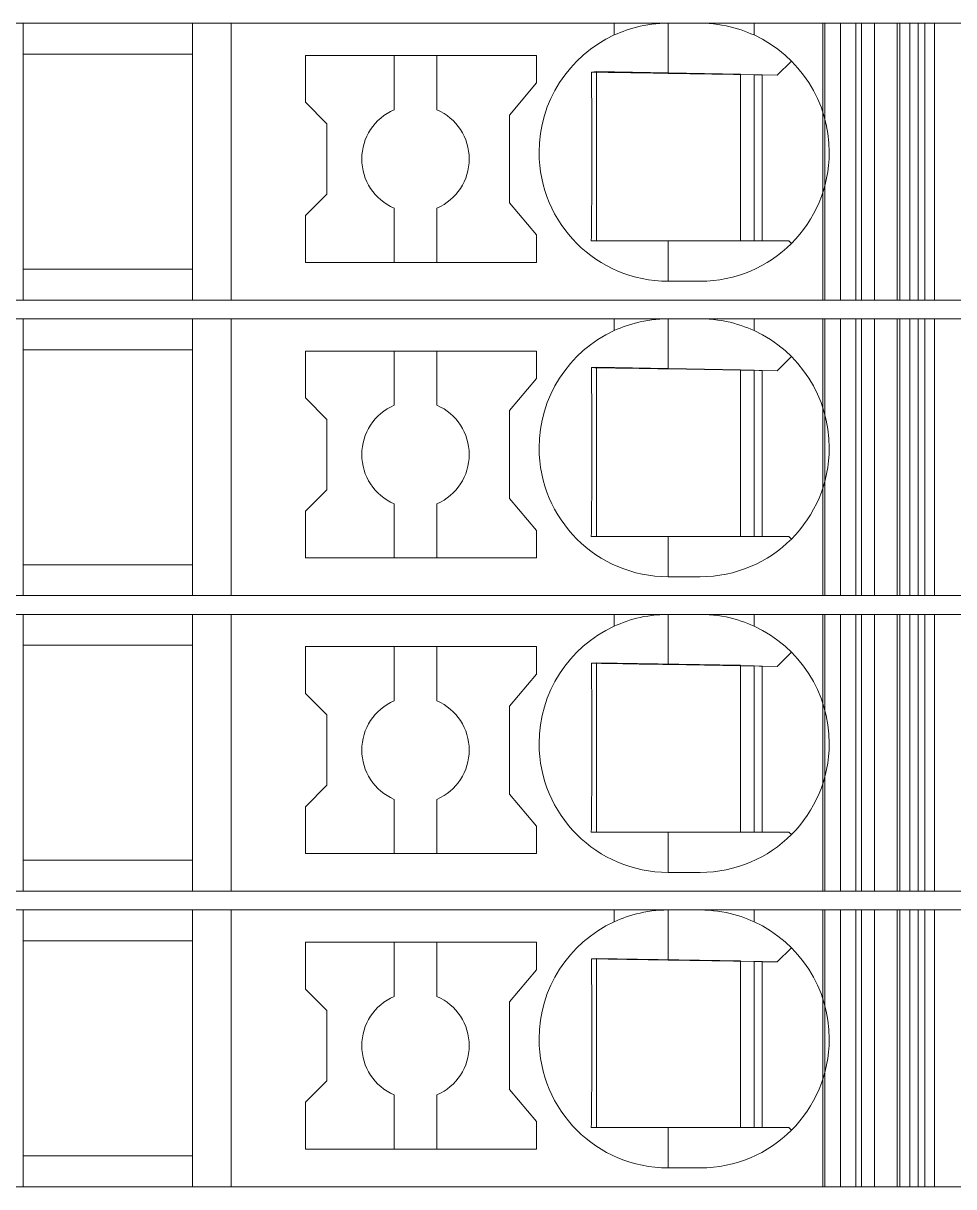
# Model space of a CAD drawing. Header units: millimetres. Extents: x 0 to 2100, y 0 to 1485.
# Drawn here: x 1258.05 to 1275.37, y 348.85 to 370.5 of the extents above; entities that cross this region are included whole.
import ezdxf
from ezdxf.enums import TextEntityAlignment as Align

# ---------------------------------------------------------------- set-up
doc = ezdxf.new("R2010")
doc.units = ezdxf.units.MM
for name, color, linetype, lineweight in [('EPLAN309', 5, 'Continuous', 5), ('EPLAN493', 5, 'Continuous', 5), ('MAIN-1', 7, 'Continuous', 5), ('MAIN-2', 7, 'Continuous', 5)]:
    doc.layers.add(name, color=color, linetype=linetype, lineweight=lineweight)
doc.styles.add('Tahoma', font='')
doc.styles.get('Tahoma').set_extended_font_data('Tahoma')

# ---------------------------------------------------------------- blocks, each defined once
blk = doc.blocks.new('EPLSYM_LibrarySPECIAL_Symbol12_Variant0_Placement8_78')
at = {"layer": 'EPLAN309', "lineweight": 13, "ltscale": 20}
blk.add_lwpolyline([(0, -5.15), (68.15, -5.15), (68.15, 0), (0, 0)], close=True, dxfattribs=at)
at = {"layer": 'EPLAN493', "color": 5, "style": 'Tahoma'}
blk.add_attdef('17_20450', text='', height=2.93475, dxfattribs=at).set_placement((0, -27.293475), align=Align.MIDDLE_RIGHT)
blk = doc.blocks.new('EPLSYM_LibrarySPECIAL_Symbol12_Variant0_Placement8_79')
at = {"layer": 'EPLAN309', "lineweight": 13, "ltscale": 20}
blk.add_lwpolyline([(0, -5.15), (68.15, -5.15), (68.15, 0), (0, 0)], close=True, dxfattribs=at)
at = {"layer": 'EPLAN493', "color": 5, "style": 'Tahoma'}
blk.add_attdef('17_20450', text='', height=2.93475, dxfattribs=at).set_placement((0, -27.293475), align=Align.MIDDLE_RIGHT)
blk = doc.blocks.new('EPLSYM_LibrarySPECIAL_Symbol12_Variant0_Placement8_80')
at = {"layer": 'EPLAN309', "lineweight": 13, "ltscale": 20}
blk.add_lwpolyline([(0, -5.15), (68.15, -5.15), (68.15, 0), (0, 0)], close=True, dxfattribs=at)
at = {"layer": 'EPLAN493', "color": 5, "style": 'Tahoma'}
blk.add_attdef('17_20450', text='', height=2.93475, dxfattribs=at).set_placement((0, -27.293475), align=Align.MIDDLE_RIGHT)
blk = doc.blocks.new('EPLSYM_LibrarySPECIAL_Symbol12_Variant0_Placement8_81')
at = {"layer": 'EPLAN309', "lineweight": 13, "ltscale": 20}
blk.add_lwpolyline([(0, -5.15), (68.15, -5.15), (68.15, 0), (0, 0)], close=True, dxfattribs=at)
at = {"layer": 'EPLAN493', "color": 5, "style": 'Tahoma'}
blk.add_attdef('17_20450', text='', height=2.93475, dxfattribs=at).set_placement((0, -27.293475), align=Align.MIDDLE_RIGHT)

msp = doc.modelspace()

# ---------------------------------------------------------------- linework, layer by layer
at = {"layer": 'MAIN-1'}
for p, q in [((1258.05, 370.5), (1261.2, 370.5)), ((1258.05, 370.5), (1258.05, 365.35)), ((1261.919, 370.5), (1261.2, 370.5)), ((1261.2, 365.35), (1261.2, 370.5)), ((1269.05, 370.5), (1261.919, 370.5)), ((1261.919, 370.5), (1261.919, 365.35)), ((1269.05, 370.5), (1270.05, 370.5)), ((1269.05, 370.282), (1269.05, 370.5)), ((1269.531, 370.443), (1269.463, 370.427)), ((1269.601, 370.458), (1269.531, 370.443)), ((1269.673, 370.47), (1269.601, 370.458)), ((1269.746, 370.481), (1269.673, 370.47)), ((1269.821, 370.489), (1269.746, 370.481)), ((1269.897, 370.495), (1269.821, 370.489)), ((1269.973, 370.499), (1269.897, 370.495)), ((1270.05, 370.5), (1269.973, 370.499)), ((1270.05, 369.568), (1270.05, 370.5)), ((1270.05, 370.5), (1270.65, 370.5)), ((1270.65, 370.5), (1270.732, 370.499)), ((1271.65, 370.5), (1270.65, 370.5)), ((1270.732, 370.499), (1270.814, 370.494)), ((1270.814, 370.494), (1270.896, 370.487)), ((1270.896, 370.487), (1270.975, 370.478)), ((1270.975, 370.478), (1271.053, 370.466)), ((1271.053, 370.466), (1271.13, 370.452)), ((1271.13, 370.452), (1271.204, 370.435)), ((1271.204, 370.435), (1271.275, 370.417)), ((1271.65, 370.5), (1274.704, 370.5)), ((1271.65, 370.282), (1271.65, 370.5)), ((1274.832, 370.5), (1274.704, 370.5)), ((1274.704, 365.35), (1274.704, 370.5)), ((1274.832, 370.5), (1275.367, 370.5)), ((1274.832, 365.35), (1274.832, 370.5)), ((1269.102, 370.305), (1269.05, 370.282)), ((1269.156, 370.327), (1269.102, 370.305)), ((1269.213, 370.349), (1269.156, 370.327)), ((1269.272, 370.37), (1269.213, 370.349)), ((1269.333, 370.39), (1269.272, 370.37)), ((1269.397, 370.409), (1269.333, 370.39)), ((1269.463, 370.427), (1269.397, 370.409)), ((1271.275, 370.417), (1271.345, 370.397)), ((1271.345, 370.397), (1271.411, 370.376)), ((1271.411, 370.376), (1271.475, 370.354)), ((1271.475, 370.354), (1271.536, 370.331)), ((1271.536, 370.331), (1271.594, 370.306)), ((1271.594, 370.306), (1271.65, 370.282)), ((1258.05, 369.925), (1261.2, 369.925)), ((1263.3, 369.9), (1263.3, 369.029)), ((1263.3, 369.9), (1267.6, 369.9)), ((1264.95, 369.9), (1264.95, 368.892)), ((1265.75, 368.892), (1265.75, 369.9)), ((1267.6, 369.389), (1267.6, 369.9)), ((1272.083, 369.533), (1272.347, 369.797)), ((1268.624, 369.592), (1268.625, 369.522)), ((1268.685, 369.591), (1268.624, 369.592)), ((1268.746, 369.59), (1268.685, 369.591)), ((1268.721, 369.591), (1268.721, 366.45)), ((1268.809, 369.589), (1268.746, 369.59)), ((1268.873, 369.588), (1268.809, 369.589)), ((1268.937, 369.587), (1268.873, 369.588)), ((1269.003, 369.586), (1268.937, 369.587)), ((1269.071, 369.585), (1269.003, 369.586)), ((1269.14, 369.584), (1269.071, 369.585)), ((1269.21, 369.582), (1269.14, 369.584)), ((1269.283, 369.581), (1269.21, 369.582)), ((1269.358, 369.58), (1269.283, 369.581)), ((1269.435, 369.579), (1269.358, 369.58)), ((1269.514, 369.577), (1269.435, 369.579)), ((1269.597, 369.576), (1269.514, 369.577)), ((1269.682, 369.575), (1269.597, 369.576)), ((1269.771, 369.573), (1269.682, 369.575)), ((1269.862, 369.571), (1269.771, 369.573)), ((1269.955, 369.57), (1269.862, 369.571)), ((1270.05, 369.568), (1269.955, 369.57)), ((1270.05, 369.568), (1272.083, 369.533)), ((1267.1, 368.793), (1267.6, 369.389)), ((1268.625, 369.522), (1268.625, 369.45)), ((1268.625, 369.45), (1268.626, 369.377)), ((1268.626, 369.377), (1268.627, 369.303)), ((1271.4, 369.545), (1271.4, 366.45)), ((1271.65, 366.45), (1271.65, 369.54)), ((1271.8, 369.538), (1271.8, 366.45)), ((1268.627, 369.303), (1268.628, 369.227)), ((1268.628, 369.227), (1268.628, 369.149)), ((1268.628, 369.149), (1268.629, 369.07)), ((1263.7, 368.629), (1263.3, 369.029)), ((1268.629, 369.07), (1268.63, 368.988)), ((1268.63, 368.988), (1268.63, 368.904)), ((1267.1, 368.793), (1267.1, 367.157)), ((1268.63, 368.904), (1268.631, 368.817)), ((1268.631, 368.817), (1268.631, 368.726)), ((1268.631, 368.726), (1268.632, 368.632)), ((1263.7, 368.629), (1263.7, 367.321)), ((1268.632, 368.632), (1268.633, 368.534)), ((1268.633, 368.534), (1268.633, 368.431)), ((1268.633, 368.431), (1268.633, 368.324)), ((1268.633, 368.324), (1268.633, 368.213)), ((1268.633, 368.213), (1268.634, 368.1)), ((1268.634, 368.1), (1268.633, 367.979)), ((1268.633, 367.979), (1268.633, 367.861)), ((1268.633, 367.861), (1268.633, 367.747)), ((1268.633, 367.747), (1268.632, 367.638)), ((1268.632, 367.638), (1268.632, 367.534)), ((1268.632, 367.534), (1268.631, 367.434)), ((1268.631, 367.434), (1268.631, 367.339)), ((1263.7, 367.321), (1263.3, 366.921)), ((1268.63, 367.248), (1268.629, 367.159)), ((1268.631, 367.339), (1268.63, 367.248)), ((1264.95, 367.058), (1264.95, 366.05)), ((1265.75, 367.058), (1265.75, 366.05)), ((1267.1, 367.157), (1267.6, 366.561)), ((1268.628, 366.99), (1268.627, 366.908)), ((1268.629, 367.159), (1268.628, 367.073)), ((1268.628, 367.073), (1268.628, 366.99)), ((1263.3, 366.921), (1263.3, 366.05)), ((1268.626, 366.829), (1268.625, 366.75)), ((1268.627, 366.908), (1268.626, 366.829)), ((1267.6, 366.05), (1267.6, 366.561)), ((1268.624, 366.598), (1268.623, 366.524)), ((1268.625, 366.75), (1268.624, 366.674)), ((1268.624, 366.674), (1268.624, 366.598)), ((1268.623, 366.524), (1268.622, 366.45)), ((1268.622, 366.45), (1268.683, 366.45)), ((1268.683, 366.45), (1268.746, 366.45)), ((1268.746, 366.45), (1268.809, 366.45)), ((1268.809, 366.45), (1268.873, 366.45)), ((1268.873, 366.45), (1268.939, 366.45)), ((1268.939, 366.45), (1269.005, 366.45)), ((1269.005, 366.45), (1269.074, 366.45)), ((1269.074, 366.45), (1269.144, 366.45)), ((1269.144, 366.45), (1269.215, 366.45)), ((1269.215, 366.45), (1269.289, 366.45)), ((1269.289, 366.45), (1269.364, 366.45)), ((1269.364, 366.45), (1269.442, 366.45)), ((1269.442, 366.45), (1269.522, 366.45)), ((1269.522, 366.45), (1269.605, 366.45)), ((1269.605, 366.45), (1269.69, 366.45)), ((1269.69, 366.45), (1269.778, 366.45)), ((1269.778, 366.45), (1269.867, 366.45)), ((1269.867, 366.45), (1269.958, 366.45)), ((1269.958, 366.45), (1270.05, 366.45)), ((1270.05, 366.45), (1272.3, 366.45)), ((1270.05, 366.45), (1270.05, 365.7)), ((1272.347, 366.403), (1272.3, 366.45)), ((1258.05, 365.925), (1261.2, 365.925)), ((1267.6, 366.05), (1263.3, 366.05)), ((1270.65, 365.7), (1270.05, 365.7)), ((1258.05, 365.35), (1261.2, 365.35)), ((1261.919, 365.35), (1261.2, 365.35)), ((1261.919, 365.35), (1274.704, 365.35)), ((1273.544, 365.35), (1273.544, 365.35)), ((1273.65, 365.35), (1273.65, 365.35)), ((1274.832, 365.35), (1274.704, 365.35)), ((1274.832, 365.35), (1275.367, 365.35)), ((1258.05, 365), (1261.2, 365)), ((1258.05, 365), (1258.05, 359.85)), ((1261.919, 365), (1261.2, 365)), ((1261.2, 359.85), (1261.2, 365)), ((1269.05, 365), (1261.919, 365)), ((1261.919, 365), (1261.919, 359.85)), ((1269.05, 365), (1270.05, 365)), ((1269.05, 364.782), (1269.05, 365)), ((1269.102, 364.805), (1269.05, 364.782)), ((1269.156, 364.827), (1269.102, 364.805)), ((1269.213, 364.849), (1269.156, 364.827)), ((1269.272, 364.87), (1269.213, 364.849)), ((1269.333, 364.89), (1269.272, 364.87)), ((1269.397, 364.909), (1269.333, 364.89)), ((1269.463, 364.927), (1269.397, 364.909)), ((1269.531, 364.943), (1269.463, 364.927)), ((1269.601, 364.958), (1269.531, 364.943)), ((1269.673, 364.97), (1269.601, 364.958)), ((1269.746, 364.981), (1269.673, 364.97)), ((1269.821, 364.989), (1269.746, 364.981)), ((1269.897, 364.995), (1269.821, 364.989)), ((1269.973, 364.999), (1269.897, 364.995)), ((1270.05, 365), (1269.973, 364.999)), ((1270.05, 364.068), (1270.05, 365)), ((1270.05, 365), (1270.65, 365)), ((1270.65, 365), (1270.732, 364.999)), ((1271.65, 365), (1270.65, 365)), ((1270.732, 364.999), (1270.814, 364.994)), ((1270.814, 364.994), (1270.896, 364.987)), ((1270.896, 364.987), (1270.975, 364.978)), ((1270.975, 364.978), (1271.053, 364.966)), ((1271.053, 364.966), (1271.13, 364.952)), ((1271.13, 364.952), (1271.204, 364.935)), ((1271.204, 364.935), (1271.275, 364.917)), ((1271.275, 364.917), (1271.345, 364.897)), ((1271.345, 364.897), (1271.411, 364.876)), ((1271.411, 364.876), (1271.475, 364.854)), ((1271.475, 364.854), (1271.536, 364.831)), ((1271.536, 364.831), (1271.594, 364.806)), ((1271.594, 364.806), (1271.65, 364.782)), ((1271.65, 365), (1274.704, 365)), ((1271.65, 364.782), (1271.65, 365)), ((1274.832, 365), (1274.704, 365)), ((1274.704, 359.85), (1274.704, 365)), ((1274.832, 365), (1275.367, 365)), ((1274.832, 359.85), (1274.832, 365)), ((1258.05, 364.425), (1261.2, 364.425)), ((1263.3, 364.4), (1263.3, 363.529)), ((1263.3, 364.4), (1267.6, 364.4)), ((1264.95, 364.4), (1264.95, 363.392)), ((1265.75, 363.392), (1265.75, 364.4)), ((1267.6, 363.889), (1267.6, 364.4)), ((1272.083, 364.033), (1272.347, 364.297)), ((1268.624, 364.092), (1268.625, 364.022)), ((1268.685, 364.091), (1268.624, 364.092)), ((1268.625, 364.022), (1268.625, 363.95)), ((1268.625, 363.95), (1268.626, 363.877)), ((1268.746, 364.09), (1268.685, 364.091)), ((1268.721, 364.091), (1268.721, 360.95)), ((1268.809, 364.089), (1268.746, 364.09)), ((1268.873, 364.088), (1268.809, 364.089)), ((1268.937, 364.087), (1268.873, 364.088)), ((1269.003, 364.086), (1268.937, 364.087)), ((1269.071, 364.085), (1269.003, 364.086)), ((1269.14, 364.084), (1269.071, 364.085)), ((1269.21, 364.082), (1269.14, 364.084)), ((1269.283, 364.081), (1269.21, 364.082)), ((1269.358, 364.08), (1269.283, 364.081)), ((1269.435, 364.079), (1269.358, 364.08)), ((1269.514, 364.077), (1269.435, 364.079)), ((1269.597, 364.076), (1269.514, 364.077)), ((1269.682, 364.075), (1269.597, 364.076)), ((1269.771, 364.073), (1269.682, 364.075)), ((1269.862, 364.071), (1269.771, 364.073)), ((1269.955, 364.07), (1269.862, 364.071)), ((1270.05, 364.068), (1269.955, 364.07)), ((1270.05, 364.068), (1272.083, 364.033)), ((1271.4, 364.045), (1271.4, 360.95)), ((1271.65, 360.95), (1271.65, 364.04)), ((1271.8, 364.038), (1271.8, 360.95)), ((1267.1, 363.293), (1267.6, 363.889)), ((1268.626, 363.877), (1268.627, 363.803)), ((1268.627, 363.803), (1268.628, 363.727)), ((1268.628, 363.727), (1268.628, 363.649)), ((1263.7, 363.129), (1263.3, 363.529)), ((1268.628, 363.649), (1268.629, 363.57)), ((1268.629, 363.57), (1268.63, 363.488)), ((1267.1, 363.293), (1267.1, 361.657)), ((1268.63, 363.488), (1268.63, 363.404)), ((1268.63, 363.404), (1268.631, 363.317)), ((1268.631, 363.317), (1268.631, 363.226)), ((1263.7, 363.129), (1263.7, 361.821)), ((1268.631, 363.226), (1268.632, 363.132)), ((1268.632, 363.132), (1268.633, 363.034)), ((1268.633, 363.034), (1268.633, 362.931)), ((1268.633, 362.931), (1268.633, 362.824)), ((1268.633, 362.824), (1268.633, 362.713)), ((1268.633, 362.713), (1268.634, 362.6)), ((1268.634, 362.6), (1268.633, 362.479)), ((1268.633, 362.479), (1268.633, 362.361)), ((1268.633, 362.247), (1268.632, 362.138)), ((1268.633, 362.361), (1268.633, 362.247)), ((1268.632, 362.034), (1268.631, 361.934)), ((1268.632, 362.138), (1268.632, 362.034)), ((1263.7, 361.821), (1263.3, 361.421)), ((1268.631, 361.839), (1268.63, 361.748)), ((1268.631, 361.934), (1268.631, 361.839)), ((1264.95, 361.558), (1264.95, 360.55)), ((1265.75, 361.558), (1265.75, 360.55)), ((1267.1, 361.657), (1267.6, 361.061)), ((1268.629, 361.659), (1268.628, 361.573)), ((1268.628, 361.573), (1268.628, 361.49)), ((1268.63, 361.748), (1268.629, 361.659)), ((1263.3, 361.421), (1263.3, 360.55)), ((1268.627, 361.408), (1268.626, 361.329)), ((1268.628, 361.49), (1268.627, 361.408)), ((1268.625, 361.25), (1268.624, 361.174)), ((1268.624, 361.174), (1268.624, 361.098)), ((1268.626, 361.329), (1268.625, 361.25)), ((1267.6, 360.55), (1267.6, 361.061)), ((1268.623, 361.024), (1268.622, 360.95)), ((1268.622, 360.95), (1268.683, 360.95)), ((1268.624, 361.098), (1268.623, 361.024)), ((1268.683, 360.95), (1268.746, 360.95)), ((1268.746, 360.95), (1268.809, 360.95)), ((1268.809, 360.95), (1268.873, 360.95)), ((1268.873, 360.95), (1268.939, 360.95)), ((1268.939, 360.95), (1269.005, 360.95)), ((1269.005, 360.95), (1269.074, 360.95)), ((1269.074, 360.95), (1269.144, 360.95)), ((1269.144, 360.95), (1269.215, 360.95)), ((1269.215, 360.95), (1269.289, 360.95)), ((1269.289, 360.95), (1269.364, 360.95)), ((1269.364, 360.95), (1269.442, 360.95)), ((1269.442, 360.95), (1269.522, 360.95)), ((1269.522, 360.95), (1269.605, 360.95)), ((1269.605, 360.95), (1269.69, 360.95)), ((1269.69, 360.95), (1269.778, 360.95)), ((1269.778, 360.95), (1269.867, 360.95)), ((1269.867, 360.95), (1269.958, 360.95)), ((1269.958, 360.95), (1270.05, 360.95)), ((1270.05, 360.95), (1272.3, 360.95)), ((1270.05, 360.95), (1270.05, 360.2)), ((1272.347, 360.903), (1272.3, 360.95)), ((1267.6, 360.55), (1263.3, 360.55)), ((1258.05, 360.425), (1261.2, 360.425)), ((1270.65, 360.2), (1270.05, 360.2)), ((1258.05, 359.85), (1261.2, 359.85)), ((1261.919, 359.85), (1261.2, 359.85)), ((1261.919, 359.85), (1274.704, 359.85)), ((1273.544, 359.85), (1273.544, 359.85)), ((1273.65, 359.85), (1273.65, 359.85)), ((1274.832, 359.85), (1274.704, 359.85)), ((1274.832, 359.85), (1275.367, 359.85)), ((1258.05, 359.5), (1261.2, 359.5)), ((1258.05, 359.5), (1258.05, 354.35)), ((1261.919, 359.5), (1261.2, 359.5)), ((1261.2, 354.35), (1261.2, 359.5)), ((1269.05, 359.5), (1261.919, 359.5)), ((1261.919, 359.5), (1261.919, 354.35)), ((1269.05, 359.5), (1270.05, 359.5)), ((1269.05, 359.282), (1269.05, 359.5)), ((1269.333, 359.39), (1269.272, 359.37)), ((1269.397, 359.409), (1269.333, 359.39)), ((1269.463, 359.427), (1269.397, 359.409)), ((1269.531, 359.443), (1269.463, 359.427)), ((1269.601, 359.458), (1269.531, 359.443)), ((1269.673, 359.47), (1269.601, 359.458)), ((1269.746, 359.481), (1269.673, 359.47)), ((1269.821, 359.489), (1269.746, 359.481)), ((1269.897, 359.495), (1269.821, 359.489)), ((1269.973, 359.499), (1269.897, 359.495)), ((1270.05, 359.5), (1269.973, 359.499)), ((1270.05, 358.568), (1270.05, 359.5)), ((1270.05, 359.5), (1270.65, 359.5)), ((1270.65, 359.5), (1270.732, 359.499)), ((1271.65, 359.5), (1270.65, 359.5)), ((1270.732, 359.499), (1270.814, 359.494)), ((1270.814, 359.494), (1270.896, 359.487)), ((1270.896, 359.487), (1270.975, 359.478)), ((1270.975, 359.478), (1271.053, 359.466)), ((1271.053, 359.466), (1271.13, 359.452)), ((1271.13, 359.452), (1271.204, 359.435)), ((1271.204, 359.435), (1271.275, 359.417)), ((1271.275, 359.417), (1271.345, 359.397)), ((1271.345, 359.397), (1271.411, 359.376)), ((1271.65, 359.5), (1274.704, 359.5)), ((1271.65, 359.282), (1271.65, 359.5)), ((1274.832, 359.5), (1274.704, 359.5)), ((1274.704, 354.35), (1274.704, 359.5)), ((1274.832, 359.5), (1275.367, 359.5)), ((1274.832, 354.35), (1274.832, 359.5)), ((1269.102, 359.305), (1269.05, 359.282)), ((1269.156, 359.327), (1269.102, 359.305)), ((1269.213, 359.349), (1269.156, 359.327)), ((1269.272, 359.37), (1269.213, 359.349)), ((1271.411, 359.376), (1271.475, 359.354)), ((1271.475, 359.354), (1271.536, 359.331)), ((1271.536, 359.331), (1271.594, 359.306)), ((1271.594, 359.306), (1271.65, 359.282)), ((1258.05, 358.925), (1261.2, 358.925)), ((1263.3, 358.9), (1263.3, 358.029)), ((1263.3, 358.9), (1267.6, 358.9)), ((1264.95, 358.9), (1264.95, 357.892)), ((1265.75, 357.892), (1265.75, 358.9)), ((1267.6, 358.389), (1267.6, 358.9)), ((1272.083, 358.533), (1272.347, 358.797)), ((1268.624, 358.592), (1268.625, 358.522)), ((1268.685, 358.591), (1268.624, 358.592)), ((1268.746, 358.59), (1268.685, 358.591)), ((1268.721, 358.591), (1268.721, 355.45)), ((1268.809, 358.589), (1268.746, 358.59)), ((1268.873, 358.588), (1268.809, 358.589)), ((1268.937, 358.587), (1268.873, 358.588)), ((1269.003, 358.586), (1268.937, 358.587)), ((1269.071, 358.585), (1269.003, 358.586)), ((1269.14, 358.584), (1269.071, 358.585)), ((1269.21, 358.582), (1269.14, 358.584)), ((1269.283, 358.581), (1269.21, 358.582)), ((1269.358, 358.58), (1269.283, 358.581)), ((1269.435, 358.579), (1269.358, 358.58)), ((1269.514, 358.577), (1269.435, 358.579)), ((1269.597, 358.576), (1269.514, 358.577)), ((1269.682, 358.575), (1269.597, 358.576)), ((1269.771, 358.573), (1269.682, 358.575)), ((1269.862, 358.571), (1269.771, 358.573)), ((1269.955, 358.57), (1269.862, 358.571)), ((1270.05, 358.568), (1269.955, 358.57)), ((1270.05, 358.568), (1272.083, 358.533)), ((1271.4, 358.545), (1271.4, 355.45)), ((1271.65, 355.45), (1271.65, 358.54)), ((1271.8, 358.538), (1271.8, 355.45)), ((1267.1, 357.793), (1267.6, 358.389)), ((1268.625, 358.522), (1268.625, 358.45)), ((1268.625, 358.45), (1268.626, 358.377)), ((1268.626, 358.377), (1268.627, 358.303)), ((1268.627, 358.303), (1268.628, 358.227)), ((1268.628, 358.227), (1268.628, 358.149)), ((1268.628, 358.149), (1268.629, 358.07)), ((1263.7, 357.629), (1263.3, 358.029)), ((1268.629, 358.07), (1268.63, 357.988)), ((1268.63, 357.988), (1268.63, 357.904)), ((1268.63, 357.904), (1268.631, 357.817)), ((1267.1, 357.793), (1267.1, 356.157)), ((1268.631, 357.817), (1268.631, 357.726)), ((1268.631, 357.726), (1268.632, 357.632)), ((1263.7, 357.629), (1263.7, 356.321)), ((1268.632, 357.632), (1268.633, 357.534)), ((1268.633, 357.534), (1268.633, 357.431)), ((1268.633, 357.431), (1268.633, 357.324)), ((1268.633, 357.324), (1268.633, 357.213)), ((1268.633, 357.213), (1268.634, 357.1)), ((1268.634, 357.1), (1268.633, 356.979)), ((1268.633, 356.979), (1268.633, 356.861)), ((1268.633, 356.861), (1268.633, 356.747)), ((1268.633, 356.747), (1268.632, 356.638)), ((1268.632, 356.638), (1268.632, 356.534)), ((1268.632, 356.534), (1268.631, 356.434)), ((1268.631, 356.434), (1268.631, 356.339)), ((1263.7, 356.321), (1263.3, 355.921)), ((1267.1, 356.157), (1267.6, 355.561)), ((1268.629, 356.159), (1268.628, 356.073)), ((1268.63, 356.248), (1268.629, 356.159)), ((1268.631, 356.339), (1268.63, 356.248)), ((1264.95, 356.058), (1264.95, 355.05)), ((1265.75, 356.058), (1265.75, 355.05)), ((1268.628, 355.99), (1268.627, 355.908)), ((1268.628, 356.073), (1268.628, 355.99)), ((1263.3, 355.921), (1263.3, 355.05)), ((1268.625, 355.75), (1268.624, 355.674)), ((1268.626, 355.829), (1268.625, 355.75)), ((1268.627, 355.908), (1268.626, 355.829)), ((1267.6, 355.05), (1267.6, 355.561)), ((1268.623, 355.524), (1268.622, 355.45)), ((1268.624, 355.598), (1268.623, 355.524)), ((1268.624, 355.674), (1268.624, 355.598)), ((1268.622, 355.45), (1268.683, 355.45)), ((1268.683, 355.45), (1268.746, 355.45)), ((1268.746, 355.45), (1268.809, 355.45)), ((1268.809, 355.45), (1268.873, 355.45)), ((1268.873, 355.45), (1268.939, 355.45)), ((1268.939, 355.45), (1269.005, 355.45)), ((1269.005, 355.45), (1269.074, 355.45)), ((1269.074, 355.45), (1269.144, 355.45)), ((1269.144, 355.45), (1269.215, 355.45)), ((1269.215, 355.45), (1269.289, 355.45)), ((1269.289, 355.45), (1269.364, 355.45)), ((1269.364, 355.45), (1269.442, 355.45)), ((1269.442, 355.45), (1269.522, 355.45)), ((1269.522, 355.45), (1269.605, 355.45)), ((1269.605, 355.45), (1269.69, 355.45)), ((1269.69, 355.45), (1269.778, 355.45)), ((1269.778, 355.45), (1269.867, 355.45)), ((1269.867, 355.45), (1269.958, 355.45)), ((1269.958, 355.45), (1270.05, 355.45)), ((1270.05, 355.45), (1272.3, 355.45)), ((1270.05, 355.45), (1270.05, 354.7)), ((1272.347, 355.403), (1272.3, 355.45)), ((1258.05, 354.925), (1261.2, 354.925)), ((1267.6, 355.05), (1263.3, 355.05)), ((1270.65, 354.7), (1270.05, 354.7)), ((1258.05, 354.35), (1261.2, 354.35)), ((1261.919, 354.35), (1261.2, 354.35)), ((1261.919, 354.35), (1274.704, 354.35)), ((1273.544, 354.35), (1273.544, 354.35)), ((1273.65, 354.35), (1273.65, 354.35)), ((1274.832, 354.35), (1274.704, 354.35)), ((1274.832, 354.35), (1275.367, 354.35)), ((1258.05, 354), (1261.2, 354)), ((1258.05, 354), (1258.05, 348.85)), ((1261.919, 354), (1261.2, 354)), ((1261.2, 348.85), (1261.2, 354)), ((1269.05, 354), (1261.919, 354)), ((1261.919, 354), (1261.919, 348.85)), ((1269.05, 354), (1270.05, 354)), ((1269.05, 353.782), (1269.05, 354)), ((1269.746, 353.981), (1269.673, 353.97)), ((1269.821, 353.989), (1269.746, 353.981)), ((1269.897, 353.995), (1269.821, 353.989)), ((1269.973, 353.999), (1269.897, 353.995)), ((1270.05, 354), (1269.973, 353.999)), ((1270.05, 353.068), (1270.05, 354)), ((1270.05, 354), (1270.65, 354)), ((1270.65, 354), (1270.732, 353.999)), ((1271.65, 354), (1270.65, 354)), ((1270.732, 353.999), (1270.814, 353.994)), ((1270.814, 353.994), (1270.896, 353.987)), ((1270.896, 353.987), (1270.975, 353.978)), ((1270.975, 353.978), (1271.053, 353.966)), ((1271.65, 354), (1274.704, 354)), ((1271.65, 353.782), (1271.65, 354)), ((1274.832, 354), (1274.704, 354)), ((1274.704, 348.85), (1274.704, 354)), ((1274.832, 354), (1275.367, 354)), ((1274.832, 348.85), (1274.832, 354)), ((1269.102, 353.805), (1269.05, 353.782)), ((1269.156, 353.827), (1269.102, 353.805)), ((1269.213, 353.849), (1269.156, 353.827)), ((1269.272, 353.87), (1269.213, 353.849)), ((1269.333, 353.89), (1269.272, 353.87)), ((1269.397, 353.909), (1269.333, 353.89)), ((1269.463, 353.927), (1269.397, 353.909)), ((1269.531, 353.943), (1269.463, 353.927)), ((1269.601, 353.958), (1269.531, 353.943)), ((1269.673, 353.97), (1269.601, 353.958)), ((1271.053, 353.966), (1271.13, 353.952)), ((1271.13, 353.952), (1271.204, 353.935)), ((1271.204, 353.935), (1271.275, 353.917)), ((1271.275, 353.917), (1271.345, 353.897)), ((1271.345, 353.897), (1271.411, 353.876)), ((1271.411, 353.876), (1271.475, 353.854)), ((1271.475, 353.854), (1271.536, 353.831)), ((1271.536, 353.831), (1271.594, 353.806)), ((1271.594, 353.806), (1271.65, 353.782)), ((1258.05, 353.425), (1261.2, 353.425)), ((1263.3, 353.4), (1263.3, 352.529)), ((1263.3, 353.4), (1267.6, 353.4)), ((1264.95, 353.4), (1264.95, 352.392)), ((1265.75, 352.392), (1265.75, 353.4)), ((1267.6, 352.889), (1267.6, 353.4)), ((1272.083, 353.033), (1272.347, 353.297)), ((1268.624, 353.092), (1268.625, 353.022)), ((1268.685, 353.091), (1268.624, 353.092)), ((1268.625, 353.022), (1268.625, 352.95)), ((1268.625, 352.95), (1268.626, 352.877)), ((1268.746, 353.09), (1268.685, 353.091)), ((1268.721, 353.091), (1268.721, 349.95)), ((1268.809, 353.089), (1268.746, 353.09)), ((1268.873, 353.088), (1268.809, 353.089)), ((1268.937, 353.087), (1268.873, 353.088)), ((1269.003, 353.086), (1268.937, 353.087)), ((1269.071, 353.085), (1269.003, 353.086)), ((1269.14, 353.084), (1269.071, 353.085)), ((1269.21, 353.082), (1269.14, 353.084)), ((1269.283, 353.081), (1269.21, 353.082)), ((1269.358, 353.08), (1269.283, 353.081)), ((1269.435, 353.079), (1269.358, 353.08)), ((1269.514, 353.077), (1269.435, 353.079)), ((1269.597, 353.076), (1269.514, 353.077)), ((1269.682, 353.075), (1269.597, 353.076)), ((1269.771, 353.073), (1269.682, 353.075)), ((1269.862, 353.071), (1269.771, 353.073)), ((1269.955, 353.07), (1269.862, 353.071)), ((1270.05, 353.068), (1269.955, 353.07)), ((1270.05, 353.068), (1272.083, 353.033)), ((1271.4, 353.045), (1271.4, 349.95)), ((1271.65, 349.95), (1271.65, 353.04)), ((1271.8, 353.038), (1271.8, 349.95)), ((1267.1, 352.293), (1267.6, 352.889)), ((1268.626, 352.877), (1268.627, 352.803)), ((1268.627, 352.803), (1268.628, 352.727)), ((1268.628, 352.727), (1268.628, 352.649)), ((1263.7, 352.129), (1263.3, 352.529)), ((1268.628, 352.649), (1268.629, 352.57)), ((1268.629, 352.57), (1268.63, 352.488)), ((1268.63, 352.488), (1268.63, 352.404)), ((1267.1, 352.293), (1267.1, 350.657)), ((1268.63, 352.404), (1268.631, 352.317)), ((1268.631, 352.317), (1268.631, 352.226)), ((1263.7, 352.129), (1263.7, 350.821)), ((1268.631, 352.226), (1268.632, 352.132)), ((1268.632, 352.132), (1268.633, 352.034)), ((1268.633, 352.034), (1268.633, 351.931)), ((1268.633, 351.931), (1268.633, 351.824)), ((1268.633, 351.824), (1268.633, 351.713)), ((1268.633, 351.713), (1268.634, 351.6)), ((1268.634, 351.6), (1268.633, 351.479)), ((1268.633, 351.479), (1268.633, 351.361)), ((1268.633, 351.247), (1268.632, 351.138)), ((1268.633, 351.361), (1268.633, 351.247)), ((1268.632, 351.034), (1268.631, 350.934)), ((1268.632, 351.138), (1268.632, 351.034)), ((1263.7, 350.821), (1263.3, 350.421)), ((1268.63, 350.748), (1268.629, 350.659)), ((1268.631, 350.839), (1268.63, 350.748)), ((1268.631, 350.934), (1268.631, 350.839)), ((1264.95, 350.558), (1264.95, 349.55)), ((1265.75, 350.558), (1265.75, 349.55)), ((1267.1, 350.657), (1267.6, 350.061)), ((1268.629, 350.659), (1268.628, 350.573)), ((1268.628, 350.573), (1268.628, 350.49)), ((1263.3, 350.421), (1263.3, 349.55)), ((1268.626, 350.329), (1268.625, 350.25)), ((1268.627, 350.408), (1268.626, 350.329)), ((1268.628, 350.49), (1268.627, 350.408)), ((1268.624, 350.098), (1268.623, 350.024)), ((1268.625, 350.25), (1268.624, 350.174)), ((1268.624, 350.174), (1268.624, 350.098)), ((1267.6, 349.55), (1267.6, 350.061)), ((1268.623, 350.024), (1268.622, 349.95)), ((1268.622, 349.95), (1268.683, 349.95)), ((1268.683, 349.95), (1268.746, 349.95)), ((1268.746, 349.95), (1268.809, 349.95)), ((1268.809, 349.95), (1268.873, 349.95)), ((1268.873, 349.95), (1268.939, 349.95)), ((1268.939, 349.95), (1269.005, 349.95)), ((1269.005, 349.95), (1269.074, 349.95)), ((1269.074, 349.95), (1269.144, 349.95)), ((1269.144, 349.95), (1269.215, 349.95)), ((1269.215, 349.95), (1269.289, 349.95)), ((1269.289, 349.95), (1269.364, 349.95)), ((1269.364, 349.95), (1269.442, 349.95)), ((1269.442, 349.95), (1269.522, 349.95)), ((1269.522, 349.95), (1269.605, 349.95)), ((1269.605, 349.95), (1269.69, 349.95)), ((1269.69, 349.95), (1269.778, 349.95)), ((1269.778, 349.95), (1269.867, 349.95)), ((1269.867, 349.95), (1269.958, 349.95)), ((1269.958, 349.95), (1270.05, 349.95)), ((1270.05, 349.95), (1272.3, 349.95)), ((1270.05, 349.95), (1270.05, 349.2)), ((1272.347, 349.903), (1272.3, 349.95)), ((1267.6, 349.55), (1263.3, 349.55)), ((1258.05, 349.425), (1261.2, 349.425)), ((1270.65, 349.2), (1270.05, 349.2)), ((1258.05, 348.85), (1261.2, 348.85)), ((1261.919, 348.85), (1261.2, 348.85)), ((1261.919, 348.85), (1274.704, 348.85)), ((1273.544, 348.85), (1273.544, 348.85)), ((1273.65, 348.85), (1273.65, 348.85)), ((1274.832, 348.85), (1274.704, 348.85)), ((1274.832, 348.85), (1275.367, 348.85))]:
    msp.add_line(p, q, dxfattribs=at)
for centre, radius, start, end in [((1270.05, 368.1), 2.4, 114.6244, 180), ((1270.65, 368.1), 2.4, 0, 65.3756), ((1265.35, 367.975), 1, 113.5782, 180), ((1265.35, 367.975), 1, 0, 66.4218), ((1270.05, 368.1), 2.4, 180, 270), ((1270.65, 368.1), 2.4, 270, 0), ((1265.35, 367.975), 1, 180, 246.4218), ((1265.35, 367.975), 1, 293.5782, 0), ((1270.05, 362.6), 2.4, 114.6244, 180), ((1270.65, 362.6), 2.4, 0, 65.3756), ((1265.35, 362.475), 1, 113.5782, 180), ((1265.35, 362.475), 1, 0, 66.4218), ((1265.35, 362.475), 1, 180, 246.4218), ((1265.35, 362.475), 1, 293.5782, 0), ((1270.05, 362.6), 2.4, 180, 270), ((1270.65, 362.6), 2.4, 270, 0), ((1270.05, 357.1), 2.4, 114.6244, 180), ((1270.65, 357.1), 2.4, 0, 65.3756), ((1265.35, 356.975), 1, 113.5782, 180), ((1265.35, 356.975), 1, 0, 66.4218), ((1270.05, 357.1), 2.4, 180, 270), ((1270.65, 357.1), 2.4, 270, 0), ((1265.35, 356.975), 1, 180, 246.4218), ((1265.35, 356.975), 1, 293.5782, 0), ((1270.05, 351.6), 2.4, 114.6244, 180), ((1270.65, 351.6), 2.4, 0, 65.3756), ((1265.35, 351.475), 1, 113.5782, 180), ((1265.35, 351.475), 1, 0, 66.4218), ((1270.05, 351.6), 2.4, 180, 270), ((1270.65, 351.6), 2.4, 270, 0), ((1265.35, 351.475), 1, 180, 246.4218), ((1265.35, 351.475), 1, 293.5782, 0)]:
    msp.add_arc(centre, radius, start, end, dxfattribs=at)
at = {"layer": 'MAIN-2'}
for p, q in [((1272.931, 365.35), (1272.931, 370.5)), ((1272.971, 370.5), (1272.971, 365.35)), ((1273.262, 370.5), (1273.262, 365.35)), ((1273.544, 365.35), (1273.544, 370.5)), ((1273.65, 365.35), (1273.65, 370.5)), ((1273.891, 370.5), (1273.891, 365.35)), ((1274.316, 370.5), (1274.316, 365.35)), ((1274.361, 370.5), (1274.361, 365.35)), ((1274.363, 365.35), (1274.363, 370.5)), ((1274.55, 370.5), (1274.55, 365.35)), ((1275.008, 365.35), (1275.008, 370.5)), ((1268.721, 369.6), (1268.624, 369.592)), ((1268.721, 369.6), (1268.721, 369.591)), ((1271.4, 369.553), (1268.721, 369.6)), ((1271.4, 369.548), (1271.4, 369.553)), ((1271.65, 369.543), (1271.4, 369.548)), ((1271.4, 369.548), (1271.4, 369.545)), ((1271.65, 369.543), (1271.65, 369.542)), ((1271.8, 369.539), (1271.65, 369.542)), ((1271.65, 369.54), (1271.65, 369.542)), ((1271.8, 369.538), (1271.8, 369.539)), ((1271.8, 369.538), (1272.083, 369.533)), ((1271.8, 369.538), (1271.8, 369.538)), ((1271.4, 366.45), (1271.4, 366.45)), ((1271.65, 366.45), (1271.65, 366.45)), ((1272.347, 366.403), (1272.347, 366.403)), ((1272.931, 359.85), (1272.931, 365)), ((1272.971, 365), (1272.971, 359.85)), ((1273.262, 365), (1273.262, 359.85)), ((1273.544, 359.85), (1273.544, 365)), ((1273.65, 359.85), (1273.65, 365)), ((1273.891, 365), (1273.891, 359.85)), ((1274.316, 365), (1274.316, 359.85)), ((1274.361, 365), (1274.361, 359.85)), ((1274.363, 359.85), (1274.363, 365)), ((1274.55, 365), (1274.55, 359.85)), ((1275.008, 359.85), (1275.008, 365)), ((1268.721, 364.1), (1268.624, 364.092)), ((1268.721, 364.1), (1268.721, 364.091)), ((1271.4, 364.053), (1268.721, 364.1)), ((1271.4, 364.048), (1271.4, 364.053)), ((1271.65, 364.043), (1271.4, 364.048)), ((1271.4, 364.048), (1271.4, 364.045)), ((1271.65, 364.043), (1271.65, 364.042)), ((1271.8, 364.039), (1271.65, 364.042)), ((1271.65, 364.04), (1271.65, 364.042)), ((1271.8, 364.038), (1271.8, 364.039)), ((1271.8, 364.038), (1272.083, 364.033)), ((1271.8, 364.038), (1271.8, 364.038)), ((1271.4, 360.95), (1271.4, 360.95)), ((1271.65, 360.95), (1271.65, 360.95)), ((1272.347, 360.903), (1272.347, 360.903)), ((1272.931, 354.35), (1272.931, 359.5)), ((1272.971, 359.5), (1272.971, 354.35)), ((1273.262, 359.5), (1273.262, 354.35)), ((1273.544, 354.35), (1273.544, 359.5)), ((1273.65, 354.35), (1273.65, 359.5)), ((1273.891, 359.5), (1273.891, 354.35)), ((1274.316, 359.5), (1274.316, 354.35)), ((1274.361, 359.5), (1274.361, 354.35)), ((1274.363, 354.35), (1274.363, 359.5)), ((1274.55, 359.5), (1274.55, 354.35)), ((1275.008, 354.35), (1275.008, 359.5)), ((1268.721, 358.6), (1268.624, 358.592)), ((1268.721, 358.6), (1268.721, 358.591)), ((1271.4, 358.553), (1268.721, 358.6)), ((1271.4, 358.548), (1271.4, 358.553)), ((1271.65, 358.543), (1271.4, 358.548)), ((1271.4, 358.548), (1271.4, 358.545)), ((1271.65, 358.543), (1271.65, 358.542)), ((1271.8, 358.539), (1271.65, 358.542)), ((1271.65, 358.54), (1271.65, 358.542)), ((1271.8, 358.538), (1271.8, 358.539)), ((1271.8, 358.538), (1272.083, 358.533)), ((1271.8, 358.538), (1271.8, 358.538)), ((1271.4, 355.45), (1271.4, 355.45)), ((1271.65, 355.45), (1271.65, 355.45)), ((1272.347, 355.403), (1272.347, 355.403)), ((1272.931, 348.85), (1272.931, 354)), ((1272.971, 354), (1272.971, 348.85)), ((1273.262, 354), (1273.262, 348.85)), ((1273.544, 348.85), (1273.544, 354)), ((1273.65, 348.85), (1273.65, 354)), ((1273.891, 354), (1273.891, 348.85)), ((1274.316, 354), (1274.316, 348.85)), ((1274.361, 354), (1274.361, 348.85)), ((1274.363, 348.85), (1274.363, 354)), ((1274.55, 354), (1274.55, 348.85)), ((1275.008, 348.85), (1275.008, 354)), ((1268.721, 353.1), (1268.624, 353.092)), ((1268.721, 353.1), (1268.721, 353.091)), ((1271.4, 353.053), (1268.721, 353.1)), ((1271.4, 353.048), (1271.4, 353.053)), ((1271.65, 353.043), (1271.4, 353.048)), ((1271.4, 353.048), (1271.4, 353.045)), ((1271.65, 353.043), (1271.65, 353.042)), ((1271.8, 353.039), (1271.65, 353.042)), ((1271.65, 353.04), (1271.65, 353.042)), ((1271.8, 353.038), (1271.8, 353.039)), ((1271.8, 353.038), (1272.083, 353.033)), ((1271.8, 353.038), (1271.8, 353.038)), ((1271.4, 349.95), (1271.4, 349.95)), ((1271.65, 349.95), (1271.65, 349.95)), ((1272.347, 349.903), (1272.347, 349.903))]:
    msp.add_line(p, q, dxfattribs=at)

# ---------------------------------------------------------------- block references
for name, p in [('EPLSYM_LibrarySPECIAL_Symbol12_Variant0_Placement8_78', (1222, 370.5)), ('EPLSYM_LibrarySPECIAL_Symbol12_Variant0_Placement8_79', (1222, 365)), ('EPLSYM_LibrarySPECIAL_Symbol12_Variant0_Placement8_80', (1222, 359.5)), ('EPLSYM_LibrarySPECIAL_Symbol12_Variant0_Placement8_81', (1222, 354))]:
    msp.add_blockref(name, p)

doc.saveas('drawing.dxf')
